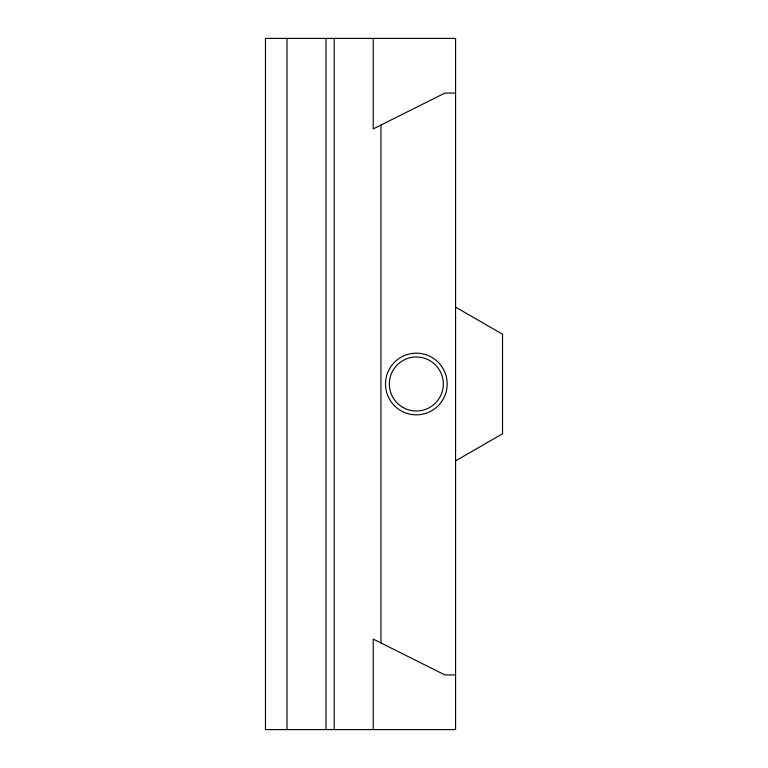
<?xml version="1.0" encoding="UTF-8"?>
<svg xmlns="http://www.w3.org/2000/svg" width="768" height="768" viewBox="0 0 768 768"><rect width="100%" height="100%" fill="white"/><g stroke="black" fill="none" stroke-linecap="round" stroke-linejoin="round"><path stroke-width="1.15" d="M455.578 460.886L502.531 433.776L502.531 334.224L455.578 307.114M455.578 93.072L444.922 93.072L373.219 128.918L373.219 38.4M455.578 674.928L444.922 674.928L373.219 639.082L373.219 729.6M380.938 125.059L380.938 642.941M334.205 38.4L334.205 729.6M326.035 38.4L326.035 729.6M287.021 38.4L287.021 729.6M455.578 38.4L265.469 38.4L265.469 729.6L455.578 729.6L455.578 38.4M402.835 407.376A26.986 26.986 0 0 0 443.318 384A26.986 26.986 0 0 0 402.835 360.624A26.986 26.986 0 0 0 402.835 407.376M394.522 405.811A30.845 30.845 0 0 0 446.122 391.987A30.845 30.845 0 0 0 408.346 354.211A30.845 30.845 0 0 0 394.522 405.811"/></g></svg>
